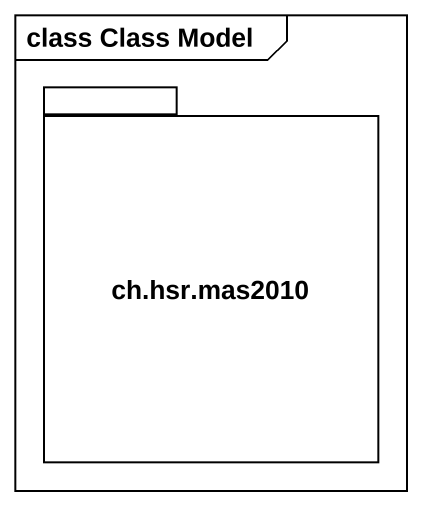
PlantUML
@startuml
mainframe class Class Model
package "ch.hsr.mas2010" as ch_hsr_mas2010 {
}
@enduml
